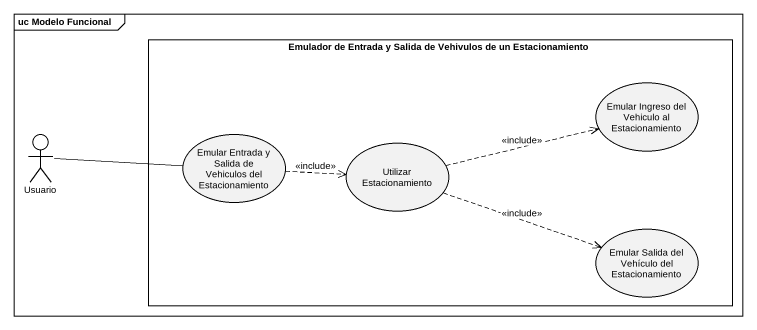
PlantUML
@startuml
mainframe uc Modelo Funcional
rectangle "Emulador de Entrada y Salida de Vehivulos de un Estacionamiento" as Emulador_de_Entrada_y {
  usecase "Emular Ingreso del Vehiculo al Estacionamiento" as Emular_Ingreso_del_Vehiculo
  usecase "Emular Entrada y Salida de Vehiculos del Estacionamiento" as Emular_Entrada_y_Salida_de
  usecase "Utilizar Estacionamiento" as Utilizar_Estacionamiento
  usecase "Emular Salida del Vehículo del Estacionamiento" as Emular_Salida_del_Vehículo
}
actor Usuario
Usuario -right- Emular_Entrada_y_Salida_de
Emular_Entrada_y_Salida_de .right.> Utilizar_Estacionamiento : <<include>>
Utilizar_Estacionamiento .right.> Emular_Ingreso_del_Vehiculo : <<include>>
Utilizar_Estacionamiento .right.> Emular_Salida_del_Vehículo : <<include>>
@enduml
